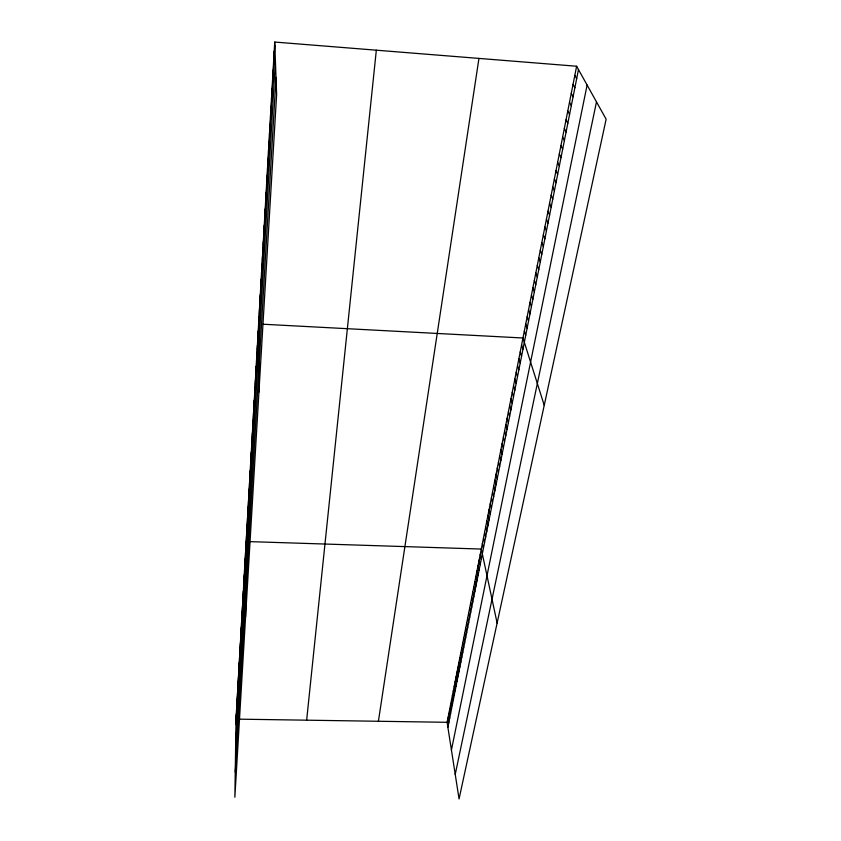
<?xml version="1.0" encoding="UTF-8"?>
<svg xmlns="http://www.w3.org/2000/svg" width="841" height="841" viewBox="0 0 841 841"><rect width="100%" height="100%" fill="white"/><g stroke="black" fill="none" stroke-linecap="round" stroke-linejoin="round"><path stroke-width="1.26" d="M253.498 418.04L253.509 413.467M253.877 411.449L253.887 406.886M254.255 404.794L254.266 400.253M254.644 398.098L254.644 393.577M252.016 443.974L252.027 439.338M252.384 437.562L252.395 432.936M252.752 431.097L252.763 426.492M253.13 424.6L253.13 420.006M250.219 475.354L250.24 470.655M250.576 469.162L250.597 464.474M250.933 462.928L250.944 458.261M251.291 456.652L251.301 451.995M251.648 450.334L251.669 445.688M248.148 511.58L248.179 506.808M248.484 505.651L248.516 500.889M248.831 499.67L248.852 494.918M249.167 493.656L249.199 488.915M249.514 487.601L249.546 482.871M249.872 481.494L249.893 476.784M245.583 616.789L246.192 541.509M246.476 540.647L246.518 535.822M246.812 534.918L246.844 530.103M247.138 529.147L247.17 524.332M247.475 523.333L247.506 518.529M247.811 517.478L247.843 512.695M244.237 579.754L244.289 574.866M244.552 574.277L244.594 569.399M244.868 568.768L244.91 563.89M245.183 563.218L245.225 558.35M245.509 557.636L245.551 552.779M245.824 552.011L245.866 547.165M241.809 622.298L241.861 617.347M242.103 617.094L242.155 612.153M242.397 611.87L242.46 606.929M242.702 606.603L242.755 601.672M243.007 601.304L243.06 596.385M243.312 595.975L243.364 591.055M243.617 590.603L243.669 585.693M243.932 585.199L243.974 580.301M239.496 662.687L239.559 657.694M239.769 657.757L239.843 652.763M240.063 652.784L240.116 647.791M240.347 647.78L240.41 642.797M240.631 642.745L240.694 637.772M240.925 637.688L240.978 632.716M241.22 632.59L241.272 627.628M241.504 627.46L241.567 622.498M236.763 710.414L236.836 705.368M237.025 705.778L237.099 700.732M237.288 701.1L237.635 691.376M237.835 691.68L237.898 686.645M238.108 686.918L238.171 681.893M238.381 682.135L238.445 677.121M238.655 677.32L238.718 672.306M238.928 672.474L239.002 667.46M239.212 667.596L239.275 662.592M274.723 42.05L236.048 719.118L234.86 797.236L276.626 94.444L274.723 42.05L576.621 66.239L606.14 119.201L459.06 798.95L447.107 722.303L576.621 66.239M236.226 719.612L236.31 714.556M236.489 715.029L236.573 709.983M235.974 724.164L274.839 45.351M235.617 747.365L275.396 60.647M235.249 772.185L276.006 77.319M306.65 720.18L376.326 50.197M378.408 721.263L478.95 58.418M447.885 727.265L578.482 69.582M451.428 750.035L587.113 85.078M455.233 774.393L596.5 101.919M236.048 719.118L447.107 722.303M249.798 541.625L481.304 549.057L497.115 623.055M263.265 324.237L522.976 337.998L544.232 405.309M574.823 75.343L576.663 78.728M573.036 84.373L574.866 87.79M571.27 93.33L573.078 96.778M569.525 102.203L571.312 105.693M567.78 111.012L569.557 114.534M566.056 119.737L567.822 123.301M564.353 128.4L566.088 131.995M562.65 136.988L564.374 140.615M560.968 145.504L562.682 149.172M559.307 153.956L561 157.645M557.646 162.334L559.328 166.066M556.006 170.649L557.667 174.402M554.377 178.902L556.027 182.686M552.768 187.08L554.398 190.896M551.16 195.196L552.779 199.044M549.572 203.249L551.17 207.117M547.996 211.238L549.583 215.138M546.429 219.165L548.006 223.086M544.884 227.028L546.44 230.981M543.339 234.828L544.884 238.802M541.814 242.565L543.339 246.571M540.3 250.25L541.804 254.276M538.787 257.872L540.29 261.929M537.294 265.441L538.787 269.519M535.812 272.947L537.283 277.046M534.35 280.389L535.801 284.521M532.889 287.78L534.329 291.932M531.438 295.117L532.868 299.291M529.998 302.403L531.417 306.597M528.568 309.625L529.977 313.84M527.16 316.805L528.547 321.031M525.751 323.922L527.128 328.179M524.353 330.986L525.73 335.265M521.599 344.957L522.944 349.278M520.232 351.874L521.567 356.206M518.876 358.729L520.201 363.081M517.53 365.541L518.844 369.914M516.195 372.3L517.499 376.694M514.871 379.018L516.164 383.422M513.557 385.683L514.839 390.098M512.253 392.295L513.515 396.731M510.96 398.865L512.211 403.323M509.667 405.383L510.908 409.861M508.395 411.859L509.625 416.348M507.123 418.292L508.342 422.792M505.861 424.673L507.07 429.194M504.611 431.012L505.809 435.543M503.37 437.309L504.558 441.861M502.13 443.564L503.317 448.116M500.91 449.767L502.077 454.34M499.691 455.938L500.847 460.521M498.482 462.056L499.638 466.66M497.283 468.132L498.419 472.747M496.085 474.177L497.22 478.802M494.907 480.169L496.032 484.805M493.73 486.13L494.844 490.776M492.563 492.048L493.667 496.705M491.407 497.914L492.5 502.592M490.25 503.759L491.333 508.437M489.105 509.551L490.187 514.24M487.969 515.312L489.041 520.011M486.844 521.031L487.896 525.741M485.72 526.708L486.771 531.428M484.605 532.353L485.646 537.084M483.501 537.956L484.532 542.697M482.398 543.528L483.428 548.279M480.222 554.566L481.231 559.328M479.139 560.032L480.148 564.805M478.066 565.457L479.065 570.24M477.005 570.85L477.993 575.643M475.943 576.211L476.921 581.015M474.892 581.541L475.869 586.345M473.851 586.829L474.818 591.644M472.81 592.085L473.767 596.91M471.78 597.31L472.726 602.145M470.76 602.492L471.696 607.339M469.741 607.654L470.676 612.5M468.731 612.774L469.656 617.63M467.722 617.872L468.637 622.729M466.723 622.929L467.638 627.796M465.735 627.964L466.629 632.831M464.747 632.958L465.641 637.835M463.759 637.92L464.653 642.808M462.792 642.86L463.675 647.749M461.825 647.759L462.697 652.658M460.857 652.637L461.73 657.536M459.901 657.483L460.763 662.393M458.955 662.298L459.806 667.207M458.009 667.081L458.86 672.001M457.073 671.833L457.914 676.763M456.137 676.563L456.968 681.494M455.212 681.263L456.032 686.193M454.287 685.93L455.107 690.871M453.373 690.577L454.182 695.518M452.458 695.192L453.267 700.133M451.554 699.775L452.353 704.726M450.65 704.337L451.449 709.289M449.756 708.868L450.555 713.82M448.873 713.368L449.651 718.33M447.99 717.846L448.768 722.818M274.177 51.532L274.303 54.875M273.64 60.93L273.756 64.305M273.115 70.245L273.22 73.661M272.589 79.474L272.694 82.944M272.064 88.641L272.169 92.142M271.548 97.714L271.643 101.256M271.033 106.723L271.128 110.297M270.518 115.648L270.613 119.254M270.014 124.5L270.098 128.147M269.509 133.277L269.593 136.957M269.015 141.982L269.099 145.703M268.521 150.613L268.605 154.366M268.037 159.18L268.111 162.965M267.543 167.674L267.617 171.49M267.07 176.095L267.133 179.942M266.586 184.452L266.66 188.331M266.113 192.736L266.176 196.647M265.651 200.957L265.703 204.889M265.178 209.104L265.241 213.078M264.715 217.199L264.778 221.194M264.263 225.22L264.316 229.246M263.801 233.178L263.853 237.225M263.359 241.073L263.401 245.151M262.907 248.915L262.949 253.015M262.466 256.684L262.508 260.815M262.024 264.4L262.066 268.552M261.583 272.053L261.625 276.226M261.152 279.643L261.183 283.837M260.721 287.18L260.752 291.396M260.289 294.655L260.321 298.902M259.869 302.066L259.901 306.345M259.449 309.435L259.47 313.725M259.028 316.742L259.06 321.052M258.618 323.985L258.944 392.043M258.208 331.186L258.229 335.538M257.798 338.324L257.819 342.697M257.399 345.409L257.409 349.803M256.989 352.442L256.999 356.857M256.589 359.433L256.6 363.859M256.2 366.361L256.2 370.818M255.801 373.236L255.811 377.714M255.412 380.069L255.422 384.558M255.023 386.849L255.033 391.349"/></g></svg>
